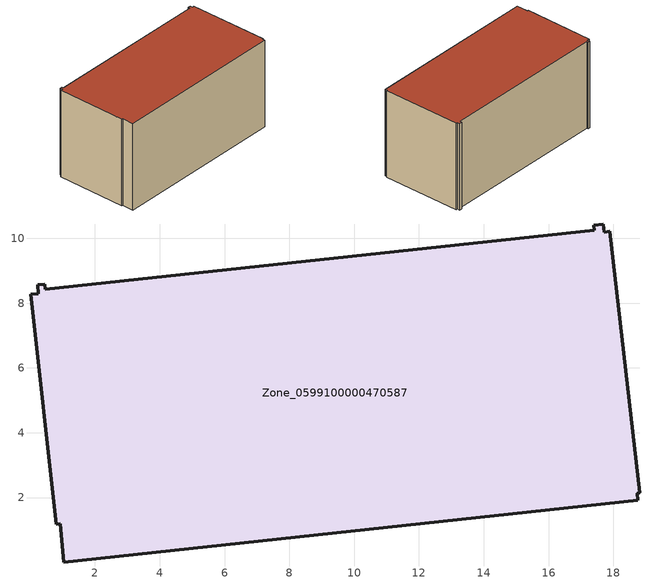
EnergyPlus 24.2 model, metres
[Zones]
Zone_0599100000470587
 floor ground (C_G): 1.03,0.01 0.92,1.19 0.8,1.18 0.01,8.27 0.25,8.29 0.23,8.56 0.45,8.59 0.47,8.43 17.42,10.24 17.4,10.41 17.7,10.44 17.72,10.19 17.89,10.21 18.82,2.14 18.73,2.13 18.76,1.92 z0
 wall outside (C_F): 17.72,10.19 17.7,10.44 17.4,10.41 17.42,10.24 0.47,8.43 0.45,8.59 0.23,8.56 0.25,8.29 0.01,8.27 0.8,1.18 0.92,1.19 1.03,0.01 18.76,1.92 18.73,2.13 18.82,2.14 17.89,10.21 17.72,10.19 z0:9.16
 roof outside (C_R): 1.03,0.01 18.76,1.92 18.73,2.13 18.82,2.14 17.89,10.21 17.72,10.19 17.7,10.44 17.4,10.41 17.42,10.24 0.47,8.43 0.45,8.59 0.23,8.56 0.25,8.29 0.01,8.27 0.8,1.18 0.92,1.19 z9.16
[BUILDING]
Pand.0599100000470587: North Axis=0; Terrain=City; Loads Convergence Tolerance Value=0.04; Temperature Convergence Tolerance Value=0.4; Solar Distribution=FullExterior; Maximum Number of Warmup Days=25; Minimum Number of Warmup Days=1
[Site:Location]
Rotterdam.The.Hague.AP_ZH_NLD Design_Conditions: Latitude=51.96; Longitude=4.45; Time Zone=1; Elevation=-4.5
[SITE:GROUNDTEMPERATURE:BUILDINGSURFACE]
18, 18, 18, 18, 18, 18, 18, 18, 18, 18, 18, 18
[MATERIAL] Thermal Absorptance=0.9; Solar Absorptance=0.7; Visible Absorptance=0.7
Name | Roughness | Thickness | Conductivity | Density | Specific Heat
G.TI.2006-2014 | MediumSmooth | 0.15 | 0.06 | 540 | 1210
F.TI.2006-2014 | Rough | 0.3 | 0.12 | 1920 | 840
R.TI.2006-2014 | MediumRough | 0.2 | 0.08 | 1500 | 1000
[CONSTRUCTION]
C_G: G.TI.2006-2014
C_F: F.TI.2006-2014
C_R: R.TI.2006-2014
[ZONE]
Zone_0599100000470587: Type=1; Multiplier=1; Ceiling Height=Autocalculate; Volume=Autocalculate; Floor Area=autocalculate; Part of Total Floor Area=Yes
[ZONEINFILTRATION:DESIGNFLOWRATE]
Infil_Zone_0599100000470587: Zone or ZoneList or Space or SpaceList=Zone_0599100000470587; Schedule=AlwaysOn; Design Flow Rate Calculation Method=Flow/Area; Flow Rate per Floor Area=0.0015; Constant Term Coefficient=1; Temperature Term Coefficient=0; Velocity Term Coefficient=0; Velocity Squared Term Coefficient=0
[HVACTEMPLATE:ZONE:IDEALLOADSAIRSYSTEM]
Zone_0599100000470587: Maximum Heating Supply Air Temperature=50; Minimum Cooling Supply Air Temperature=13; Maximum Heating Supply Air Humidity Ratio=0.0156; Minimum Cooling Supply Air Humidity Ratio=0.0077; Heating Limit=NoLimit; Cooling Limit=NoLimit; Dehumidification Control Type=ConstantSensibleHeatRatio; Cooling Sensible Heat Ratio=0.7; Dehumidification Setpoint=60; Humidification Control Type=None; Humidification Setpoint=30; Outdoor Air Method=None; Outdoor Air Flow Rate per Person=0.00944; Outdoor Air Flow Rate per Zone Floor Area=0; Outdoor Air Flow Rate per Zone=0; Demand Controlled Ventilation Type=None; Outdoor Air Economizer Type=NoEconomizer; Heat Recovery Type=None; Sensible Heat Recovery Effectiveness=0.7; Latent Heat Recovery Effectiveness=0.65
[ZONECONTROL:THERMOSTAT]
ThermostatControl_Zone_0599100000470587: Zone or ZoneList=Zone_0599100000470587; Control Type Schedule=DualSetpointControlType; Control 1=Thermostat_Zone_0599100000470587; Temperature Difference Between Cutout And Setpoint=0
[THERMOSTATSETPOINT:DUALSETPOINT]
Thermostat_Zone_0599100000470587: Heating Setpoint Temperature Schedule=HeatingSetpoint_Zone_0599100000470587; Cooling Setpoint Temperature Schedule=CoolingSetpoint_Zone_0599100000470587
[SCHEDULE:COMPACT]
HeatingSetpoint_Zone_0599100000470587: Through: 12/31, For: AllDays, Until: 24:00, 21
CoolingSetpoint_Zone_0599100000470587: Through: 12/31, For: AllDays, Until: 24:00, 24
DualSetpointControlType: Through: 12/31, For: AllDays, Until: 24:00, 4
AlwaysOn: Through: 12/31, For: AllDays, Until: 24:00, 1
